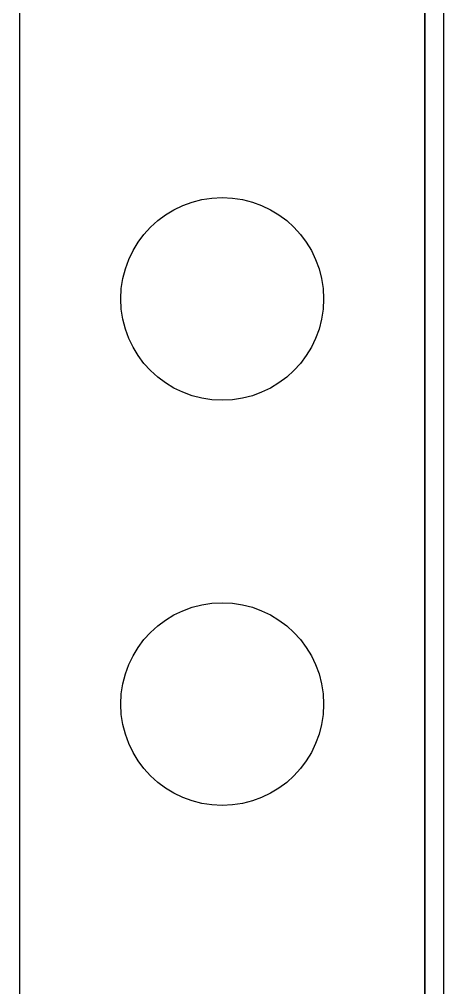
# Model space of a CAD drawing. Header units: millimetres. Extents: x -95754 to 177808, y 34455 to 150605.
# Drawn here: x 174727 to 174779.3, y 139345.3 to 139464.7 of the extents above; entities that cross this region are included whole.
import ezdxf

# ---------------------------------------------------------------- set-up
doc = ezdxf.new("R2010")
doc.units = ezdxf.units.MM
doc.header["$LTSCALE"] = 300
doc.layers.add('A-ETC-기계', color=253, linetype='Continuous')

# ---------------------------------------------------------------- blocks, each defined once
blk = doc.blocks.new('A$Cefb55bcc')
at = {"color": 8, "linetype": 'ByBlock', "ltscale": 3}
for p, q in [((617.62, -125.34), (617.62, -975.35)), ((619.92, -125.34), (619.92, -975.35)), ((567.62, -175.7), (567.62, -924.99)), ((617.62, -175.7), (617.62, -924.99))]:
    blk.add_line(p, q, dxfattribs=at)
at = {"color": 8, "linetype": 'ByBlock', "ltscale": 3, "elevation": 0}
blk.add_lwpolyline([(567.62, -945.35), (617.62, -945.35), (617.62, -155.34), (567.62, -155.34)], close=True, dxfattribs=at)
at = {"color": 8, "linetype": 'ByBlock', "ltscale": 3}
for centre in [(592.62, -724.97, 0), (592.62, -774.92, 0)]:
    blk.add_circle(centre, 12.5, dxfattribs=at)
blk = doc.blocks.new('G$C618AA28F')
at = {"color": 0, "rotation": 180}
blk.add_blockref('A$Cefb55bcc', (-1855.81, -550.15), dxfattribs=at)
blk = doc.blocks.new('4F_기계장비')
at = {"layer": 'A-ETC-기계', "rotation": 180}
blk.add_blockref('G$C618AA28F', (79750, -9000), dxfattribs=at)

msp = doc.modelspace()

# ---------------------------------------------------------------- block references
at = {"layer": 'A-ETC-기계'}
msp.add_blockref('4F_기계장비', (92553.57, 148605.02), dxfattribs=at)

doc.saveas('drawing.dxf')
